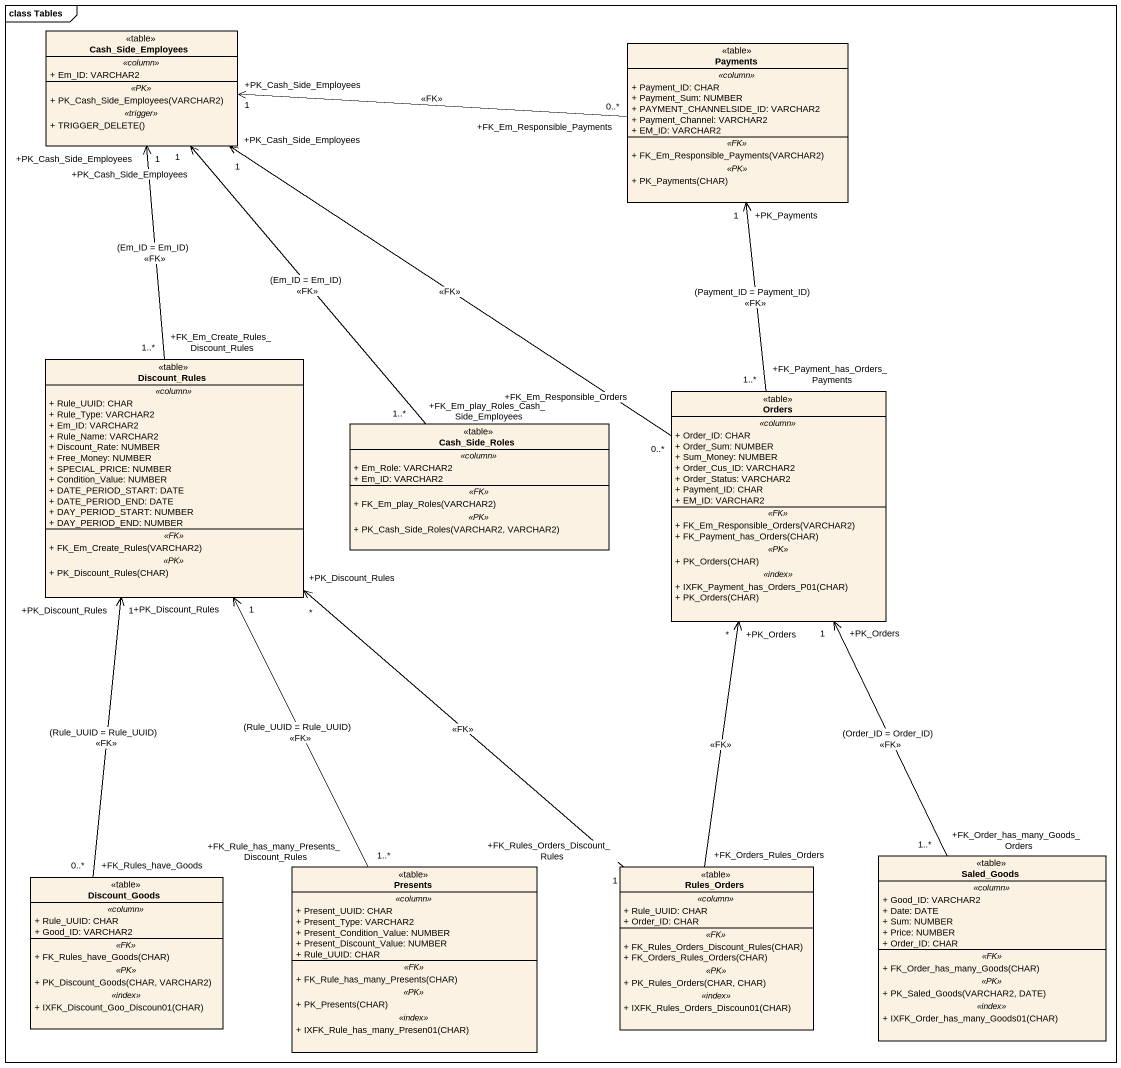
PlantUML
@startuml
mainframe class Tables
hide circle
hide empty members
skinparam classAttributeIconSize 0
class Cash_Side_Employees <<table>> {
  .. <<column>> ..
  + Em_ID: VARCHAR2
  .. <<PK>> ..
  + PK_Cash_Side_Employees(VARCHAR2)
  .. <<trigger>> ..
  + TRIGGER_DELETE()
}
class Payments <<table>> {
  .. <<column>> ..
  + Payment_ID: CHAR
  + Payment_Sum: NUMBER
  + PAYMENT_CHANNELSIDE_ID: VARCHAR2
  + Payment_Channel: VARCHAR2
  + EM_ID: VARCHAR2
  .. <<FK>> ..
  + FK_Em_Responsible_Payments(VARCHAR2)
  .. <<PK>> ..
  + PK_Payments(CHAR)
}
class Discount_Rules <<table>> {
  .. <<column>> ..
  + Rule_UUID: CHAR
  + Rule_Type: VARCHAR2
  + Em_ID: VARCHAR2
  + Rule_Name: VARCHAR2
  + Discount_Rate: NUMBER
  + Free_Money: NUMBER
  + SPECIAL_PRICE: NUMBER
  + Condition_Value: NUMBER
  + DATE_PERIOD_START: DATE
  + DATE_PERIOD_END: DATE
  + DAY_PERIOD_START: NUMBER
  + DAY_PERIOD_END: NUMBER
  .. <<FK>> ..
  + FK_Em_Create_Rules(VARCHAR2)
  .. <<PK>> ..
  + PK_Discount_Rules(CHAR)
}
class Cash_Side_Roles <<table>> {
  .. <<column>> ..
  + Em_Role: VARCHAR2
  + Em_ID: VARCHAR2
  .. <<FK>> ..
  + FK_Em_play_Roles(VARCHAR2)
  .. <<PK>> ..
  + PK_Cash_Side_Roles(VARCHAR2, VARCHAR2)
}
class Orders <<table>> {
  .. <<column>> ..
  + Order_ID: CHAR
  + Order_Sum: NUMBER
  + Sum_Money: NUMBER
  + Order_Cus_ID: VARCHAR2
  + Order_Status: VARCHAR2
  + Payment_ID: CHAR
  + EM_ID: VARCHAR2
  .. <<FK>> ..
  + FK_Em_Responsible_Orders(VARCHAR2)
  + FK_Payment_has_Orders(CHAR)
  .. <<PK>> ..
  + PK_Orders(CHAR)
  .. <<index>> ..
  + IXFK_Payment_has_Orders_P01(CHAR)
  + PK_Orders(CHAR)
}
class Discount_Goods <<table>> {
  .. <<column>> ..
  + Rule_UUID: CHAR
  + Good_ID: VARCHAR2
  .. <<FK>> ..
  + FK_Rules_have_Goods(CHAR)
  .. <<PK>> ..
  + PK_Discount_Goods(CHAR, VARCHAR2)
  .. <<index>> ..
  + IXFK_Discount_Goo_Discoun01(CHAR)
}
class Presents <<table>> {
  .. <<column>> ..
  + Present_UUID: CHAR
  + Present_Type: VARCHAR2
  + Present_Condition_Value: NUMBER
  + Present_Discount_Value: NUMBER
  + Rule_UUID: CHAR
  .. <<FK>> ..
  + FK_Rule_has_many_Presents(CHAR)
  .. <<PK>> ..
  + PK_Presents(CHAR)
  .. <<index>> ..
  + IXFK_Rule_has_many_Presen01(CHAR)
}
class Rules_Orders <<table>> {
  .. <<column>> ..
  + Rule_UUID: CHAR
  + Order_ID: CHAR
  .. <<FK>> ..
  + FK_Rules_Orders_Discount_Rules(CHAR)
  + FK_Orders_Rules_Orders(CHAR)
  .. <<PK>> ..
  + PK_Rules_Orders(CHAR, CHAR)
  .. <<index>> ..
  + IXFK_Rules_Orders_Discoun01(CHAR)
}
class Saled_Goods <<table>> {
  .. <<column>> ..
  + Good_ID: VARCHAR2
  + Date: DATE
  + Sum: NUMBER
  + Price: NUMBER
  + Order_ID: CHAR
  .. <<FK>> ..
  + FK_Order_has_many_Goods(CHAR)
  .. <<PK>> ..
  + PK_Saled_Goods(VARCHAR2, DATE)
  .. <<index>> ..
  + IXFK_Order_has_many_Goods01(CHAR)
}
Payments "+FK_Em_Responsible_Payments\n0..*" -left-> "+PK_Cash_Side_Employees\n1" Cash_Side_Employees : <<FK>>
Discount_Rules "+FK_Em_Create_Rules_Discount_Rules\n1..*" -up-> "+PK_Cash_Side_Employees\n1" Cash_Side_Employees : (Em_ID = Em_ID)\n<<FK>>
Cash_Side_Roles "+FK_Em_play_Roles_Cash_Side_Employees\n1..*" -up-> "+PK_Cash_Side_Employees\n1" Cash_Side_Employees : (Em_ID = Em_ID)\n<<FK>>
Orders "+FK_Em_Responsible_Orders\n0..*" -up-> "+PK_Cash_Side_Employees\n1" Cash_Side_Employees : <<FK>>
Orders "+FK_Payment_has_Orders_Payments\n1..*" -up-> "+PK_Payments\n1" Payments : (Payment_ID = Payment_ID)\n<<FK>>
Discount_Goods "+FK_Rules_have_Goods\n0..*" -up-> "+PK_Discount_Rules\n1" Discount_Rules : (Rule_UUID = Rule_UUID)\n<<FK>>
Presents "+FK_Rule_has_many_Presents_Discount_Rules\n1..*" -up-> "+PK_Discount_Rules\n1" Discount_Rules : (Rule_UUID = Rule_UUID)\n<<FK>>
Rules_Orders "+FK_Rules_Orders_Discount_Rules\n1" -up-> "+PK_Discount_Rules\n*" Discount_Rules : <<FK>>
Rules_Orders "+FK_Orders_Rules_Orders" -up-> "+PK_Orders\n*" Orders : <<FK>>
Saled_Goods "+FK_Order_has_many_Goods_Orders\n1..*" -up-> "+PK_Orders\n1" Orders : (Order_ID = Order_ID)\n<<FK>>
@enduml
